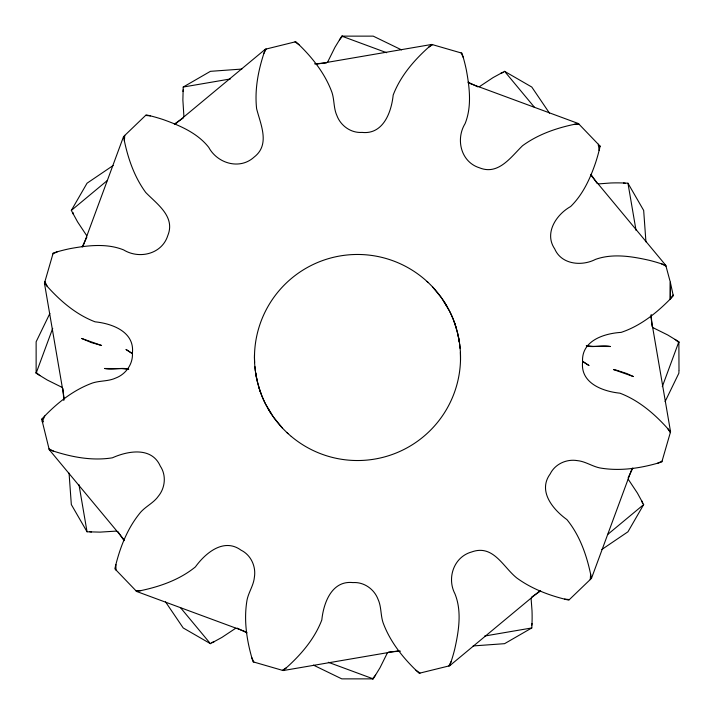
<?xml version="1.0" encoding="UTF-8"?>
<svg xmlns="http://www.w3.org/2000/svg" width="715" height="715" viewBox="0 0 715 715"><rect width="100%" height="100%" fill="white"/><g stroke="black" fill="none" stroke-linecap="round" stroke-linejoin="round"><path stroke-width="1.07" d="M665.763 265.319L661.59 263.88A173.45 173.45 0 0 0 649.238 260.296C631.81 256.372 612.773 253.226 595.515 259.375C581.778 266.507 561.4 264.613 554.697 248.865C543.972 233.153 556.252 214.563 570.642 206.528C582.805 194.641 590.125 178.741 595.55 162.841A173.557 173.557 0 0 0 599.116 150.49L600.144 146.2L578.372 123.534C558.621 127.279 538.878 133.732 522.522 145.735C510.903 156.987 498.4 175.622 479.39 167.775C460.898 161.974 455.473 139.273 465.099 123.615C471.936 106.615 469.558 87.471 466.332 69.9A173.495 173.495 0 0 0 463.249 57.414L461.979 53.187L431.797 44.446C415.692 58.38 400.856 74.914 393.179 95.068C391.427 112.139 383.24 134.742 362.022 132.409C351.047 133.196 340.715 125.822 336.935 115.651C333.217 107.616 334.674 98.402 331.17 90.322C323.761 71.437 310.524 55.43 295.822 41.711L265.319 49.237C258.678 68.211 254.397 88.535 256.614 108.707C260.555 124.401 270.44 144.537 254.138 157.077C239.882 170.17 217.476 163.565 208.753 147.379C197.447 132.954 179.679 125.447 162.841 119.45A173.513 173.513 0 0 0 150.49 115.884L146.2 114.856L123.534 136.628C127.279 156.379 133.732 176.122 145.735 192.478C156.987 204.097 175.622 216.6 167.775 235.61C161.974 254.102 139.273 259.527 123.615 249.901C106.615 243.064 87.471 245.442 69.9 248.668A173.486 173.486 0 0 0 57.414 251.752L53.187 253.021L44.446 283.203C58.38 299.308 74.914 314.144 95.068 321.822C112.139 323.573 134.742 331.76 132.409 352.978C133.196 363.953 125.822 374.285 115.651 378.065C107.616 381.783 98.402 380.326 90.322 383.83C71.437 391.239 55.43 404.476 41.72 419.178L49.237 449.681C69.355 456.662 91.091 461.247 112.38 457.815C128.048 450.799 151.714 446.589 160.303 466.135C166.47 475.243 165.254 487.88 158.337 496.237C153.233 503.476 144.528 506.819 139.282 513.888C126.635 529.752 119.387 549.218 114.856 568.8L136.628 591.466C157.541 587.453 178.661 580.544 195.383 566.932C205.437 553.017 223.831 537.546 241.044 550.175C250.938 554.974 256.193 566.53 254.388 577.228C253.584 586.05 247.721 593.298 246.711 602.048C243.69 622.104 247.149 642.588 253.021 661.813L283.203 670.554C299.308 656.62 314.144 640.086 321.822 619.932C323.573 602.861 331.76 580.258 352.978 582.591C363.953 581.804 374.285 589.178 378.065 599.349C381.783 607.384 380.326 616.598 383.83 624.678C391.239 643.563 404.476 659.57 419.178 673.28L449.681 665.763L451.12 661.59A173.45 173.45 0 0 0 454.704 649.238C458.717 631.247 462.06 611.405 454.928 593.772C446.669 577.97 453.873 556.824 471.677 551.962C493.35 544.044 503.172 567.201 516.847 578.024C532.21 589.214 550.398 595.917 568.8 600.144L591.466 578.372C587.453 557.459 580.544 536.339 566.932 519.617C553.017 509.563 537.546 491.169 550.175 473.956C554.974 464.062 566.53 458.807 577.228 460.612C586.05 461.416 593.298 467.279 602.048 468.289C622.104 471.31 642.588 467.851 661.813 461.979L670.554 431.797C656.62 415.692 640.086 400.856 619.932 393.179C602.861 391.427 580.258 383.24 582.591 362.022C581.107 340.715 604.023 333.44 621.156 332.377C640.202 326.031 656.343 313.197 670.25 299.04L670.312 282.175L665.763 265.319L590.724 175.014M254.46 357.5L254.504 354.577M670.509 283.024L673.289 295.822L670.25 299.04L670.312 282.175M241.867 69.06L210.424 71.33L183.21 87.042L182.879 100.082L183.916 116.625M460.496 360.423L460.389 352.352M679 370.075L678.866 341.788L667.739 334.986L652.893 327.613M678.982 370.593L678.866 373.212L665.111 401.58M473.133 645.94L504.575 643.67L531.79 627.958L532.005 623.552A173.522 173.522 0 0 0 532.014 610.69L531.084 598.375M124.383 140.962L124.741 135.358M590.259 579.642L590.617 574.038M182.995 91.448L183.371 89.5M531.629 625.5L532.005 623.552M62.107 387.387L47.262 380.014L36.134 373.212L52.713 328.346M82.851 246.764L123.534 136.628M591.466 578.372L632.149 468.236M662.287 386.654L678.866 341.788M42.23 421.743L44.75 415.96M327.613 62.107L334.986 47.262L341.788 36.134L373.212 36.134L401.58 49.889M387.387 652.893L380.014 667.739L373.212 678.866L341.788 678.866L313.42 665.111M49.889 313.42L36.134 341.788L36.134 373.212M82.154 246.907L86.899 237.13M628.101 477.87L632.847 468.093M263.88 53.41L266.15 48.986M448.85 666.014L451.12 661.59M86.738 235.691L77.569 221.882L71.33 210.424L87.042 183.21L113.14 165.523M628.262 479.309L637.431 493.118L643.67 504.575L627.958 531.79L601.86 549.477M670.25 299.04L673.119 294.973M339.402 39.843L342.664 36.09M372.336 678.91L375.598 675.157M71.33 210.424L107.286 180.546M175.014 124.276L265.319 49.237M449.681 665.763L539.986 590.724M607.714 534.454L643.67 504.575M479.309 86.738L493.118 77.569L504.575 71.33L531.79 87.042L549.477 113.14M235.691 628.262L221.882 637.431L210.424 643.67L183.21 627.958L165.523 601.86M174.335 124.053L183.335 117.948M531.665 597.052L540.665 590.948M428.473 47.342L432.647 44.652M282.354 670.348L286.527 667.658M52.901 253.843L57.414 251.752M657.586 463.249L662.099 461.157M500.652 73.35L503.476 72.385M211.524 642.615L214.348 641.65M183.21 87.042L230.355 78.963M316.075 64.279L431.797 44.446M283.203 670.554L398.925 650.722M484.645 636.037L531.79 627.958M598.375 183.916L610.69 182.986A173.522 173.522 0 0 1 623.552 182.995L627.958 183.21L643.67 210.424L645.94 241.867M116.625 531.084L100.082 532.121L87.042 531.79L71.33 504.575L69.06 473.133M314.52 63.823L326.442 62.965M388.558 652.035L400.48 651.177M574.038 124.383L579.007 124.133M135.993 590.867L140.962 590.617M145.538 115.437L150.49 115.884M564.51 599.116L569.462 599.563M586.398 345.899C594.362 347.919 602.495 344.505 610.413 346.516L593.146 346.373L586.327 345.64M128.602 369.101C120.638 367.081 112.505 370.495 104.587 368.484L121.854 368.618L128.673 369.36M623.552 182.995L625.5 183.371M89.5 531.629L91.448 532.005M341.788 36.134L386.654 52.713M468.236 82.851L578.372 123.534M136.628 591.466L246.764 632.149M328.346 662.287L373.212 678.866M468.093 82.154L477.87 86.899M598.187 145.243L600.144 146.2M237.13 628.101L246.907 632.847M661.59 263.88L666.014 266.15M48.986 448.85L53.41 451.12M294.973 41.881L299.04 44.75M415.96 670.25L420.027 673.11M582.689 361.504L589.026 365.544L582.627 361.316M132.311 353.496L125.974 349.456L132.373 353.684M675.157 339.402L678.91 342.664M36.09 372.336L39.843 375.598M427.078 281.504L428.124 282.479M288.056 433.621L286.876 432.521M432.673 287.064L441.244 297.52M282.327 427.936L273.756 417.48M504.575 71.33L534.454 107.286M49.237 449.681L124.276 539.986M180.546 607.714L210.424 643.67M590.948 174.335L597.052 183.335M41.72 419.178L43.544 421.877M117.948 531.665L124.053 540.665M441.879 298.361L449.181 310.48M265.819 404.52L273.121 416.639M667.658 428.473L670.348 432.647M443.765 301.149L446.732 305.984M268.268 409.016L271.226 413.824M44.857 281.504L47.342 286.527M461.157 52.901L463.249 57.414M251.752 657.586L253.843 662.099M449.646 311.257A39.718 15.247 67 0 1 454.391 322.251L455.008 324.208M259.992 390.792L260.68 392.741A39.718 15.238 67 0 0 265.363 403.734M641.65 500.652L642.615 503.476M454.32 322.259L454.972 324.208M456.143 327.729L455.267 325.084L457.957 334.575M258.866 387.289L259.733 389.916L257.043 380.425M260.028 390.792L260.68 392.741M72.948 212.525L73.35 214.348M458.127 335.398L459.37 342.315L458.154 335.585M256.873 379.594L255.63 372.685L256.846 379.424M627.958 183.21L636.037 230.355M650.722 316.075L670.554 431.797M44.446 283.203L64.279 398.925M78.963 484.645L87.042 531.79M598.41 144.224L599.116 150.49M459.665 344.112L460.12 348.518M254.88 366.482L255.335 370.888M651.177 314.52L652.035 326.442M62.965 388.558L63.823 400.48M254.612 362.648L254.46 357.42M115.884 564.51L116.009 570.114M616.857 370.325L613.452 369.521L633.365 376.546L626.814 373.552L616.857 370.325M101.548 345.479L91.457 342.619L81.635 338.454L101.548 345.479M291.273 436.427A103.04 103.04 0 0 0 458.976 375.393A103.04 103.04 0 0 0 322.259 260.68A103.04 103.04 0 0 0 291.273 436.427"/></g></svg>
